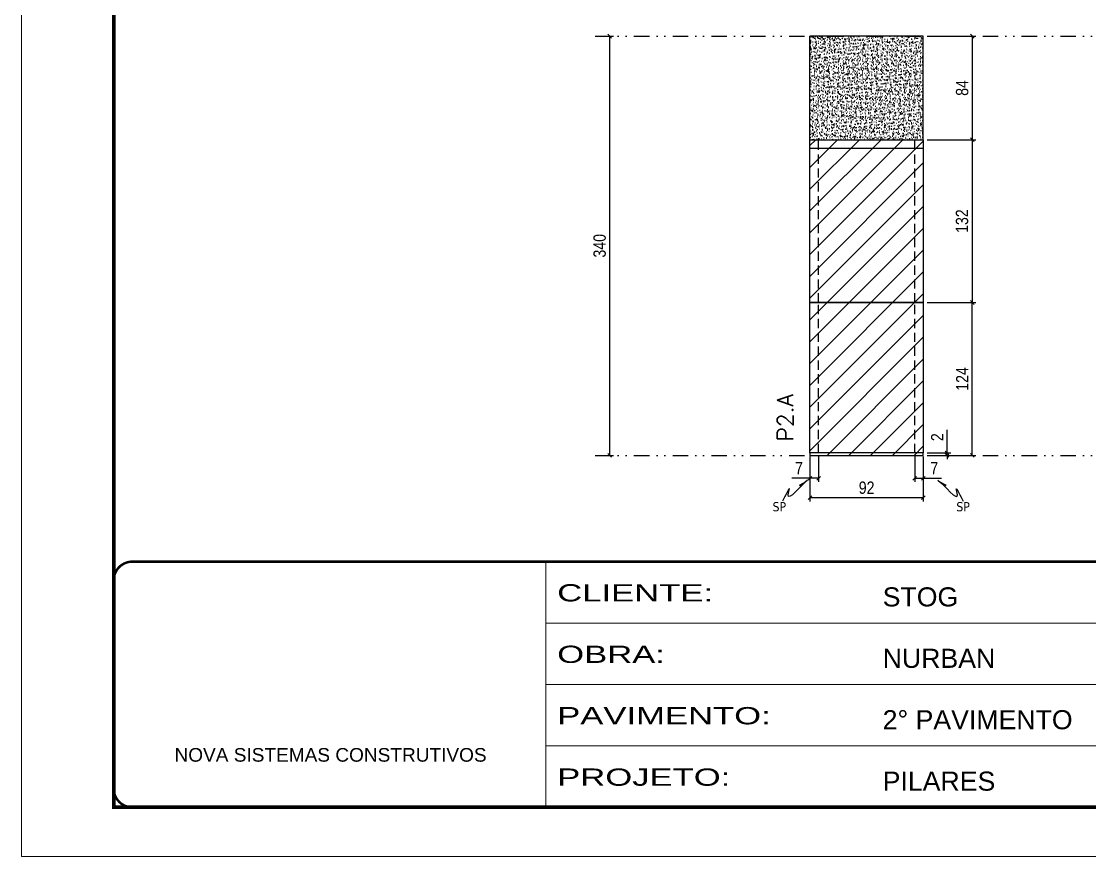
# Model space of a CAD drawing. Extents: x 2201 to 8455, y 252 to 7045.
# Drawn here: x 5385 to 6251, y 4846 to 5524 of the extents above; entities that cross this region are included whole.
import ezdxf

# ---------------------------------------------------------------- set-up
doc = ezdxf.new("R2010")
doc.units = 0
for name, pattern in [('CONTINUO', [0]), ('DASHED', [0.75, 0.5, -0.25]), ('DIVIDE2', [0.625, 0.25, -0.125, 0, -0.125, 0, -0.125]), ('HIDDEN', [0.375, 0.25, -0.125])]:
    doc.linetypes.add(name, pattern=pattern)
for name, color, linetype in [('COTA', 241, 'Continuous'), ('Nível', 160, 'Continuous'), ('Painéis', 200, 'Continuous'), ('SARR_2.2x7', 40, 'Continuous'), ('Sarrafo de Pressão', 42, 'HIDDEN'), ('texto', 7, 'Continuous')]:
    doc.layers.add(name, color=color, linetype=linetype)
for name, color, linetype, lineweight in [('Folhas', 255, 'Continuous', 9), ('Hachura', 251, 'Continuous', 9), ('SARRAFO DE PRESSAO', 251, 'DASHED', 9), ('Texto Seção', 7, 'Continuous', 15)]:
    doc.layers.add(name, color=color, linetype=linetype, lineweight=lineweight)
doc.styles.add('ARIAL', font='arial.ttf')
doc.styles.add('COTA TECNICA', font='techl___.ttf', dxfattribs={"height": 10})
doc.styles.add('COTA TECNICA-50', font='techl___.ttf', dxfattribs={"height": 10})
doc.styles.add('REGUA-120', font='ROMANS.shx', dxfattribs={"height": 15})
doc.styles.get("Standard").update_dxf_attribs({"font": 'arial.ttf'})
doc.styles.add('Tecnologia', font='')
doc.styles.get('Tecnologia').set_extended_font_data('Forgotten Futurist')
doc.dimstyles.new('COTA PAINEL-50', dxfattribs={"dimtxt": 10, "dimasz": 3, "dimexe": 3, "dimexo": 3, "dimgap": 3, "dimtad": 1, "dimdec": 1, "dimzin": 12, "dimdsep": 46, "dimtxsty": 'COTA TECNICA-50', "dimblk1": 'OBLIQUE', "dimblk2": 'OBLIQUE', "dimsah": 1, "dimcen": 0.9, "dimclrd": 4, "dimclre": 4, "dimclrt": 240, "dimadec": 1, "dimazin": 3, "dimtfac": 1, "dimtdec": 1, "dimtmove": 0, "dimatfit": 3, "dimfxl": 1, "dimtolj": 1, "dimtzin": 12, "dimarcsym": 0})
doc.dimstyles.new('PAINEL', dxfattribs={"dimtxt": 10, "dimasz": 3, "dimexe": 3, "dimexo": 3, "dimgap": 3, "dimtad": 1, "dimdec": 1, "dimzin": 12, "dimdsep": 46, "dimtxsty": 'COTA TECNICA', "dimblk1": 'OBLIQUE', "dimblk2": 'OBLIQUE', "dimsah": 1, "dimcen": 0.9, "dimclrd": 4, "dimclre": 4, "dimclrt": 240, "dimadec": 1, "dimazin": 3, "dimtfac": 1, "dimtdec": 1, "dimtmove": 0, "dimatfit": 3, "dimfxl": 1, "dimtolj": 1, "dimtzin": 12, "dimarcsym": 0})
doc.dimstyles.get("Standard").update_dxf_attribs({"dimtxt": 0.18, "dimasz": 0.18, "dimexe": 0.18, "dimexo": 0.0625, "dimgap": 0.09, "dimtad": 0, "dimtih": 1, "dimtoh": 1, "dimdec": 4, "dimzin": 0, "dimdsep": 46, "dimtxsty": 'Standard', "dimcen": 0.09, "dimadec": 0, "dimazin": 0, "dimtfac": 1, "dimtdec": 4, "dimtofl": 0, "dimtmove": 0, "dimatfit": 3, "dimfxl": 1, "dimtolj": 1, "dimtzin": 0, "dimarcsym": 0})

# ---------------------------------------------------------------- blocks, each defined once
blk = doc.blocks.new('9999999999')
at = {"color": 30, "linetype": 'CONTINUO'}
for p, q in [((98564.56, 34230.21), (98564.56, 34429.45)), ((98564.56, 34379.64), (99583.98, 34379.64)), ((98564.56, 34329.83), (99487.98, 34329.83)), ((98564.56, 34280.02), (99487.98, 34280.02))]:
    blk.add_line(p, q, dxfattribs=at)
at = {"color": 30, "linetype": 'CONTINUO', "const_width": 2}
blk.add_lwpolyline([(99583.98, 34230.21), (99583.98, 34414.45, 0.414214), (99568.98, 34429.45), (98228.98, 34429.45, 0.414214), (98213.98, 34414.45), (98213.98, 34245.21, 0.414214), (98228.98, 34230.21), (99583.98, 34230.21)], format="xyb", dxfattribs=at)
at = {"layer": 'Folhas'}
blk.add_lwpolyline([(98138.98, 34190.21), (99623.98, 34190.21), (99623.98, 35240.21), (98138.98, 35240.21)], close=True, dxfattribs=at)
at = {"layer": 'Folhas', "color": 30, "const_width": 3}
blk.add_lwpolyline([(98213.98, 34230.21), (99583.98, 34230.21), (99583.98, 35200.21), (98213.98, 35200.21)], close=True, dxfattribs=at)
at = {"color": 7, "linetype": 'Continuous', "ltscale": 5, "style": 'ARIAL'}
for s, height, p in [('STOG', 15.483, (98837.68, 34393.13)), ('NURBAN', 15.483, (98837.68, 34343.32)), ('2° PAVIMENTO', 15.4829, (98837.68, 34293.51)), ('NOVA SISTEMAS CONSTRUTIVOS', 11.0592, (98263.19, 34267.21)), ('PILARES', 15.483, (98837.68, 34243.7))]:
    blk.add_text(s, height=height, dxfattribs=at).set_placement(p)
at = {"layer": 'Folhas', "color": 7, "style": 'Tecnologia', "width": 1.5}
for s, p in [('CLIENTE:', (98573.65, 34397.17)), ('OBRA:', (98573.65, 34347.31)), ('PAVIMENTO:', (98573.65, 34297.5)), ('PROJETO:', (98573.65, 34247.69))]:
    blk.add_text(s, height=14, dxfattribs=at).set_placement(p)
blk = doc.blocks.new('_Oblique')
at = {"color": 0, "linetype": 'ByBlock', "lineweight": -2}
blk.add_line((-0.5, -0.5), (0.5, 0.5), dxfattribs=at)
blk = doc.blocks.new('*D782')
at = {"layer": 'COTA', "color": 4, "lineweight": -2, "transparency": 16777216}
for p, q in [((5853.34, 5511.5), (5865.2, 5511.5)), ((5862.2, 5171.5), (5862.2, 5511.5)), ((5853.34, 5171.5), (5865.2, 5171.5))]:
    blk.add_line(p, q, dxfattribs=at)
at = {"layer": 'Defpoints', "color": 0, "transparency": 16777216}
for p in [(5850.34, 5511.5), (5862.2, 5511.5), (5850.34, 5171.5)]:
    blk.add_point(p, dxfattribs=at)
at = {"layer": 'COTA', "color": 4, "lineweight": -2, "transparency": 16777216, "xscale": 3, "yscale": 3, "zscale": 3}
for p, rotation in [((5862.2, 5511.5), 90), ((5862.2, 5171.5), 270)]:
    blk.add_blockref('_Oblique', p, dxfattribs=dict(at, rotation=rotation))
at = {"layer": 'COTA', "color": 240, "transparency": 16777216, "insert": (5853.98, 5341.5), "char_height": 10, "attachment_point": 5, "rotation": 90, "style": 'COTA TECNICA-50'}
blk.add_mtext('\\A1;340', dxfattribs=at)
blk = doc.blocks.new('*D463')
at = {"layer": 'COTA', "color": 4, "lineweight": -2, "transparency": 16777216}
for p, q in [((6024.54, 5170.5), (6024.54, 5134.14)), ((6116.54, 5170.5), (6116.54, 5134.14)), ((6116.54, 5137.14), (6024.54, 5137.14))]:
    blk.add_line(p, q, dxfattribs=at)
at = {"layer": 'Defpoints', "color": 0, "transparency": 16777216}
for p in [(6024.54, 5173.5), (6116.54, 5173.5), (6024.54, 5137.14)]:
    blk.add_point(p, dxfattribs=at)
at = {"layer": 'COTA', "color": 4, "lineweight": -2, "transparency": 16777216, "xscale": 3, "yscale": 3, "zscale": 3, "rotation": 180}
blk.add_blockref('_Oblique', (6024.54, 5137.14), dxfattribs=at)
at = {"layer": 'COTA', "color": 4, "lineweight": -2, "transparency": 16777216, "xscale": 3, "yscale": 3, "zscale": 3}
blk.add_blockref('_Oblique', (6116.54, 5137.14), dxfattribs=at)
at = {"layer": 'COTA', "color": 240, "transparency": 16777216, "insert": (6070.54, 5145.23), "char_height": 10, "attachment_point": 5, "style": 'COTA TECNICA'}
blk.add_mtext('\\A1;92', dxfattribs=at)
blk = doc.blocks.new('*D464')
at = {"layer": 'COTA', "color": 4, "lineweight": -2, "transparency": 16777216}
for p, q in [((6109.54, 5170.5), (6109.54, 5149.99)), ((6116.54, 5168.5), (6116.54, 5149.99)), ((6109.54, 5152.99), (6116.54, 5152.99)), ((6116.54, 5152.99), (6131.27, 5152.99))]:
    blk.add_line(p, q, dxfattribs=at)
at = {"layer": 'Defpoints', "color": 0, "transparency": 16777216}
for p in [(6109.54, 5173.5), (6116.54, 5171.5), (6116.54, 5152.99)]:
    blk.add_point(p, dxfattribs=at)
at = {"layer": 'COTA', "color": 4, "lineweight": -2, "transparency": 16777216, "xscale": 3, "yscale": 3, "zscale": 3, "rotation": 180}
blk.add_blockref('_Oblique', (6109.54, 5152.99), dxfattribs=at)
at = {"layer": 'COTA', "color": 4, "lineweight": -2, "transparency": 16777216, "xscale": 3, "yscale": 3, "zscale": 3}
blk.add_blockref('_Oblique', (6116.54, 5152.99), dxfattribs=at)
at = {"layer": 'COTA', "color": 240, "transparency": 16777216, "insert": (6125.4, 5161.06), "char_height": 10, "attachment_point": 5, "style": 'COTA TECNICA-50'}
blk.add_mtext('\\A1;7', dxfattribs=at)
blk = doc.blocks.new('*D465')
at = {"layer": 'COTA', "color": 4, "lineweight": -2, "transparency": 16777216}
for p, q in [((6024.54, 5168.5), (6024.54, 5149.99)), ((6031.54, 5170.5), (6031.54, 5149.99)), ((6024.54, 5152.99), (6009.81, 5152.99)), ((6031.54, 5152.99), (6024.54, 5152.99))]:
    blk.add_line(p, q, dxfattribs=at)
at = {"layer": 'Defpoints', "color": 0, "transparency": 16777216}
for p in [(6031.54, 5173.5), (6024.54, 5171.5), (6024.54, 5152.99)]:
    blk.add_point(p, dxfattribs=at)
at = {"layer": 'COTA', "color": 4, "lineweight": -2, "transparency": 16777216, "xscale": 3, "yscale": 3, "zscale": 3, "rotation": 180}
blk.add_blockref('_Oblique', (6024.54, 5152.99), dxfattribs=at)
at = {"layer": 'COTA', "color": 4, "lineweight": -2, "transparency": 16777216, "xscale": 3, "yscale": 3, "zscale": 3}
blk.add_blockref('_Oblique', (6031.54, 5152.99), dxfattribs=at)
at = {"layer": 'COTA', "color": 240, "transparency": 16777216, "insert": (6015.67, 5161.06), "char_height": 10, "attachment_point": 5, "style": 'COTA TECNICA-50'}
blk.add_mtext('\\A1;7', dxfattribs=at)
blk = doc.blocks.new('*D466')
at = {"layer": 'COTA', "color": 4, "linetype": 'ByBlock', "lineweight": -2, "transparency": 16777216}
for p, q in [((6119.54, 5295.5), (6159.18, 5295.5)), ((6156.18, 5171.5), (6156.18, 5295.5)), ((6119.54, 5171.5), (6159.18, 5171.5))]:
    blk.add_line(p, q, dxfattribs=at)
at = {"layer": 'Defpoints', "color": 0, "linetype": 'ByBlock', "transparency": 16777216}
for p in [(6116.54, 5295.5), (6156.18, 5295.5), (6116.54, 5171.5)]:
    blk.add_point(p, dxfattribs=at)
at = {"layer": 'COTA', "color": 4, "linetype": 'ByBlock', "lineweight": -2, "transparency": 16777216, "xscale": 3, "yscale": 3, "zscale": 3}
for p, rotation in [((6156.18, 5295.5), 90), ((6156.18, 5171.5), 270)]:
    blk.add_blockref('_Oblique', p, dxfattribs=dict(at, rotation=rotation))
at = {"layer": 'COTA', "color": 240, "linetype": 'ByBlock', "transparency": 16777216, "insert": (6148.11, 5233.5), "char_height": 10, "attachment_point": 5, "rotation": 90, "style": 'COTA TECNICA'}
blk.add_mtext('\\A1;124', dxfattribs=at)
blk = doc.blocks.new('*D467')
at = {"layer": 'COTA', "color": 4, "lineweight": -2, "transparency": 16777216}
for p, q in [((6135.8, 5173.5), (6135.8, 5192.3)), ((6119.54, 5173.5), (6138.8, 5173.5)), ((6135.8, 5171.5), (6135.8, 5173.5)), ((6119.54, 5171.5), (6138.8, 5171.5)), ((6135.8, 5171.5), (6135.8, 5168.5))]:
    blk.add_line(p, q, dxfattribs=at)
at = {"layer": 'Defpoints', "color": 0, "transparency": 16777216}
for p in [(6116.54, 5173.5), (6116.54, 5171.5), (6135.8, 5171.5)]:
    blk.add_point(p, dxfattribs=at)
at = {"layer": 'COTA', "color": 4, "lineweight": -2, "transparency": 16777216, "xscale": 3, "yscale": 3, "zscale": 3}
for p, rotation in [((6135.8, 5173.5), 270), ((6135.8, 5171.5), 90)]:
    blk.add_blockref('_Oblique', p, dxfattribs=dict(at, rotation=rotation))
at = {"layer": 'COTA', "color": 240, "transparency": 16777216, "insert": (6127.8, 5186.25), "char_height": 10, "attachment_point": 5, "rotation": 90, "style": 'COTA TECNICA-50'}
blk.add_mtext('\\A1;2', dxfattribs=at)
blk = doc.blocks.new('*D468')
at = {"layer": 'COTA', "color": 4, "linetype": 'ByBlock', "lineweight": -2, "transparency": 16777216}
for p, q in [((6119.54, 5295.5), (6159.18, 5295.5)), ((6156.18, 5171.5), (6156.18, 5295.5)), ((6119.54, 5171.5), (6159.18, 5171.5))]:
    blk.add_line(p, q, dxfattribs=at)
at = {"layer": 'Defpoints', "color": 0, "linetype": 'ByBlock', "transparency": 16777216}
for p in [(6116.54, 5295.5), (6156.18, 5295.5), (6116.54, 5171.5)]:
    blk.add_point(p, dxfattribs=at)
at = {"layer": 'COTA', "color": 4, "linetype": 'ByBlock', "lineweight": -2, "transparency": 16777216, "xscale": 3, "yscale": 3, "zscale": 3}
for p, rotation in [((6156.18, 5295.5), 90), ((6156.18, 5171.5), 270)]:
    blk.add_blockref('_Oblique', p, dxfattribs=dict(at, rotation=rotation))
at = {"layer": 'COTA', "color": 240, "linetype": 'ByBlock', "transparency": 16777216, "insert": (6148.11, 5233.5), "char_height": 10, "attachment_point": 5, "rotation": 90, "style": 'COTA TECNICA'}
blk.add_mtext('\\A1;124', dxfattribs=at)
blk = doc.blocks.new('*D761')
at = {"layer": 'COTA', "color": 4, "lineweight": -2, "transparency": 16777216}
for p, q in [((6119.54, 5427.5), (6159.18, 5427.5)), ((6156.18, 5427.5), (6156.18, 5295.5)), ((6119.54, 5295.5), (6159.18, 5295.5))]:
    blk.add_line(p, q, dxfattribs=at)
at = {"layer": 'Defpoints', "color": 0, "transparency": 16777216}
for p in [(6116.54, 5427.5), (6116.54, 5295.5), (6156.18, 5295.5)]:
    blk.add_point(p, dxfattribs=at)
at = {"layer": 'COTA', "color": 4, "lineweight": -2, "transparency": 16777216, "xscale": 3, "yscale": 3, "zscale": 3}
for p, rotation in [((6156.18, 5427.5), 90), ((6156.18, 5295.5), 270)]:
    blk.add_blockref('_Oblique', p, dxfattribs=dict(at, rotation=rotation))
at = {"layer": 'COTA', "color": 240, "transparency": 16777216, "insert": (6147.96, 5361.5), "char_height": 10, "attachment_point": 5, "rotation": 90, "style": 'COTA TECNICA'}
blk.add_mtext('\\A1;132', dxfattribs=at)
blk = doc.blocks.new('*D767')
at = {"layer": 'COTA', "color": 4, "lineweight": -2, "transparency": 16777216}
for p, q in [((6119.54, 5511.5), (6159.18, 5511.5)), ((6156.18, 5511.5), (6156.18, 5427.5)), ((6119.54, 5427.5), (6159.18, 5427.5))]:
    blk.add_line(p, q, dxfattribs=at)
at = {"layer": 'Defpoints', "color": 0, "transparency": 16777216}
for p in [(6116.54, 5511.5), (6116.54, 5427.5), (6156.18, 5427.5)]:
    blk.add_point(p, dxfattribs=at)
at = {"layer": 'COTA', "color": 4, "lineweight": -2, "transparency": 16777216, "xscale": 3, "yscale": 3, "zscale": 3}
for p, rotation in [((6156.18, 5511.5), 90), ((6156.18, 5427.5), 270)]:
    blk.add_blockref('_Oblique', p, dxfattribs=dict(at, rotation=rotation))
at = {"layer": 'COTA', "color": 240, "transparency": 16777216, "insert": (6148.08, 5469.5), "char_height": 10, "attachment_point": 5, "rotation": 90, "style": 'COTA TECNICA'}
blk.add_mtext('\\A1;84', dxfattribs=at)

msp = doc.modelspace()

# ---------------------------------------------------------------- hatches: boundary and pattern name
at = {"layer": 'COTA', "linetype": 'ByBlock'}
h = msp.add_hatch(dxfattribs=at)
h.set_pattern_fill('AR-CONC', color=256, scale=0.03)
h.set_pattern_definition([(50, (-167614.649, -105473.8634), (5.46554007, -0.47817257), [0.5715, -6.2865]), (355, (-167614.649, -105473.8634), (-1.05730264, 5.73170536), [0.4572, -5.02921753]), (100.4514447, (-167614.1936, -105473.903), (4.40823741, 5.25353256), [0.48570026, -5.34270734]), (46.1842, (-167614.649, -105472.3394), (8.13237123, -1.26126984), [0.85725, -9.42975]), (96.6355576, (-167613.971, -105472.4445), (7.12212402, 7.42278374), [0.7285507, -8.01406824]), (351.184151, (-167614.649, -105472.339), (7.12212402, 7.42278374), [0.685799, -7.54379196]), (21, (-167613.887, -105472.7204), (4.54843174, -3.06795595), [0.5715, -6.2865]), (326, (-167613.887, -105472.7204), (1.85406085, 5.52563898), [0.4572, -5.0292]), (71.451445, (-167613.508, -105472.976), (6.40249258, 2.45768307), [0.48570026, -5.34269813]), (37.5, (-167614.649, -105473.8634), (0.092658098, 2.536651166), [0, -4.96824, 0, -5.1054, 0, -5.04825]), (7.5, (-167614.649, -105473.8634), (2.004589875, 3.005417245), [0, -2.91084, 0, -4.85394, 0, -1.92405]), (327.5, (-167616.3483, -105473.8634), (4.067717855, -0.17186232), [0, -1.905, 0, -5.9436, 0, -7.8867]), (317.5, (-167617.1103, -105473.8634), (4.44387544, 0.76279473), [0, -2.4765, 0, -3.94716, 0, -5.6007])])
h.paths.add_polyline_path([(6116.54, 5427.5), (6116.54, 5511.5), (6024.54, 5511.5), (6024.54, 5427.5)])
at = {"layer": 'Hachura', "linetype": 'ByBlock'}
h = msp.add_hatch(dxfattribs=at)
h.set_pattern_fill('ANSI31', color=256, scale=100)
h.set_pattern_definition([(45, (-111125.589, -29879.775), (-8.8388348, 8.8388348), [])])
h.paths.add_polyline_path([(6116.54, 5427.5), (6024.54, 5427.5), (6024.54, 5171.5), (6116.54, 5171.5)])

# ---------------------------------------------------------------- linework, layer by layer
at = {"layer": 'COTA', "linetype": 'ByBlock'}
for p, q in [((6024.54, 5427.5), (6024.54, 5511.5)), ((6116.54, 5511.5), (6024.54, 5511.5)), ((6116.54, 5427.5), (6116.54, 5511.5))]:
    msp.add_line(p, q, dxfattribs=at)
at = {"layer": 'Nível', "color": 4, "linetype": 'DIVIDE2', "ltscale": 50}
for p, q in [((5850.34, 5511.5), (6829.87, 5511.5)), ((5850.34, 5171.5), (6829.87, 5171.5))]:
    msp.add_line(p, q, dxfattribs=at)
at = {"layer": 'Painéis'}
for p, q in [((6024.54, 5295.5), (6024.54, 5427.5)), ((6024.54, 5427.5), (6116.54, 5427.5)), ((6116.54, 5427.5), (6116.54, 5295.5)), ((6024.54, 5295.5), (6116.54, 5295.5)), ((6024.54, 5173.5), (6024.54, 5295.5)), ((6116.54, 5295.5), (6024.54, 5295.5)), ((6116.54, 5295.5), (6116.54, 5173.5)), ((6116.54, 5173.5), (6024.54, 5173.5))]:
    msp.add_line(p, q, dxfattribs=at)
msp.add_lwpolyline([(6024.54, 5171.5), (6116.54, 5171.5), (6116.54, 5173.5), (6024.54, 5173.5)], close=True, dxfattribs=at)
at = {"layer": 'SARR_2.2x7'}
msp.add_line((6116.54, 5420.5), (6024.54, 5420.5), dxfattribs=at)
at = {"layer": 'Sarrafo de Pressão', "ltscale": 30}
for p, q in [((6031.54, 5295.5), (6031.54, 5427.5)), ((6109.54, 5295.5), (6109.54, 5427.5)), ((6031.54, 5173.5), (6031.54, 5295.5)), ((6109.54, 5173.5), (6109.54, 5295.5))]:
    msp.add_line(p, q, dxfattribs=at)

# ---------------------------------------------------------------- block references
at = {"layer": 'SARRAFO DE PRESSAO', "color": 6, "linetype": 'ByBlock'}
msp.add_blockref('9999999999', (-92754.11, -29344.12), dxfattribs=at)

# ---------------------------------------------------------------- texts
at = {"layer": 'texto', "color": 0, "char_height": 7.5, "attachment_point": 5}
for insert in [(5999.76, 5129.82), (6148.79, 5129.82)]:
    msp.add_mtext('{\\fTahoma|b0|i0|c0|p34;\\C4;SP}', dxfattribs=dict(at, insert=insert))
at = {"layer": 'Texto Seção', "insert": (6011.07, 5182.75), "char_height": 13, "width": 285.3299, "attachment_point": 7, "rotation": 90, "style": 'REGUA-120'}
msp.add_mtext('P2.A', dxfattribs=at)

# ---------------------------------------------------------------- dimensions: what is measured, and where the dimension line sits
at = {"layer": 'COTA'}
for base, p1, p2, angle, dimstyle, picture, middle in [((5862.2, 5511.5), (5850.34, 5171.5), (5850.34, 5511.5), 90, 'COTA PAINEL-50', '*D782', (5853.98, 5341.5)), ((6156.18, 5427.5), (6116.54, 5511.5), (6116.54, 5427.5), 90, 'PAINEL', '*D767', (6148.08, 5469.5)), ((6156.18, 5295.5), (6116.54, 5427.5), (6116.54, 5295.5), 90, 'PAINEL', '*D761', (6147.96, 5361.5)), ((6024.54, 5152.99), (6031.54, 5173.5), (6024.54, 5171.5), 180, 'COTA PAINEL-50', '*D465', (6015.67, 5161.06))]:
    dim = msp.add_linear_dim(base=base, p1=p1, p2=p2, angle=angle, dimstyle=dimstyle, dxfattribs=at)
    dim.commit()
    dim.dimension.update_dxf_attribs({"geometry": picture, "text_midpoint": middle})
at = {"layer": 'COTA', "linetype": 'ByBlock'}
for picture in ['*D466', '*D468']:
    dim = msp.add_aligned_dim(p1=(6116.54, 5171.5), p2=(6116.54, 5295.5), distance=-39.64, dimstyle='PAINEL', dxfattribs=at)
    dim.commit()
    dim.dimension.update_dxf_attribs({"geometry": picture, "text_midpoint": (6148.11, 5233.5)})
at = {"layer": 'COTA'}
dim = msp.add_linear_dim(base=(6135.8, 5171.5), p1=(6116.54, 5173.5), p2=(6116.54, 5171.5), angle=90, dimstyle='COTA PAINEL-50', dxfattribs=at)
dim.commit()
dim.dimension.update_dxf_attribs({"geometry": '*D467', "text_midpoint": (6135.8, 5186.25), "dimtype": 160})
dim = msp.add_linear_dim(base=(6024.54, 5137.14), p1=(6116.54, 5173.5), p2=(6024.54, 5173.5), angle=180, dimstyle='PAINEL', override={"dimarcsym": 2}, dxfattribs=at)
dim.commit()
dim.dimension.update_dxf_attribs({"geometry": '*D463', "text_midpoint": (6070.54, 5145.23)})
dim = msp.add_linear_dim(base=(6116.54, 5152.99), p1=(6109.54, 5173.5), p2=(6116.54, 5171.5), dimstyle='COTA PAINEL-50', dxfattribs=at)
dim.commit()
dim.dimension.update_dxf_attribs({"geometry": '*D464', "text_midpoint": (6125.4, 5161.06)})

# ---------------------------------------------------------------- leaders
at = {"layer": 'COTA', "path_type": 1}
for points in [[(6022.71, 5151.32), (6006.92, 5139.48), (6007.85, 5144.29), (6002.3, 5134.51)], [(6128.37, 5151.32), (6144.15, 5139.48), (6143.23, 5144.29), (6148.78, 5134.51)]]:
    msp.add_leader(points, dimstyle='Standard', override={"dimasz": 8}, dxfattribs=at)

doc.saveas('drawing.dxf')
